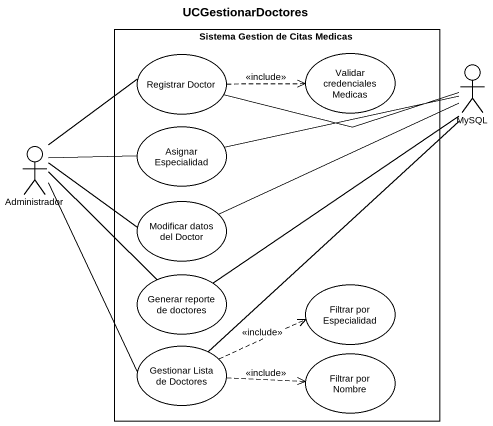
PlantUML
@startuml
title UCGestionarDoctores
rectangle "Sistema Gestion de Citas Medicas" as Sistema_Gestion_de_Citas {
  usecase "Registrar Doctor" as Registrar_Doctor
  usecase "Validar credenciales Medicas" as Validar_credenciales_Medicas
  usecase "Asignar Especialidad" as Asignar_Especialidad
  usecase "Modificar datos del Doctor" as Modificar_datos_del_Doctor
  usecase "Generar reporte de doctores" as Generar_reporte_de_doctores
  usecase "Filtrar por Especialidad" as Filtrar_por_Especialidad
  usecase "Gestionar Lista de Doctores" as Gestionar_Lista_de_Doctores
  usecase "Filtrar por Nombre" as Filtrar_por_Nombre
}
actor MySQL
actor Administrador
Registrar_Doctor .right.> Validar_credenciales_Medicas : <<include>>
Registrar_Doctor -right- MySQL
Asignar_Especialidad -right- MySQL
Administrador -up- Registrar_Doctor
Administrador -right- Asignar_Especialidad
Administrador -right- Modificar_datos_del_Doctor
Administrador -- Generar_reporte_de_doctores
Administrador -- Gestionar_Lista_de_Doctores
Modificar_datos_del_Doctor -right- MySQL
Generar_reporte_de_doctores -up- MySQL
Gestionar_Lista_de_Doctores -up- MySQL
Gestionar_Lista_de_Doctores .right.> Filtrar_por_Especialidad : <<include>>
Gestionar_Lista_de_Doctores .right.> Filtrar_por_Nombre : <<include>>
@enduml
